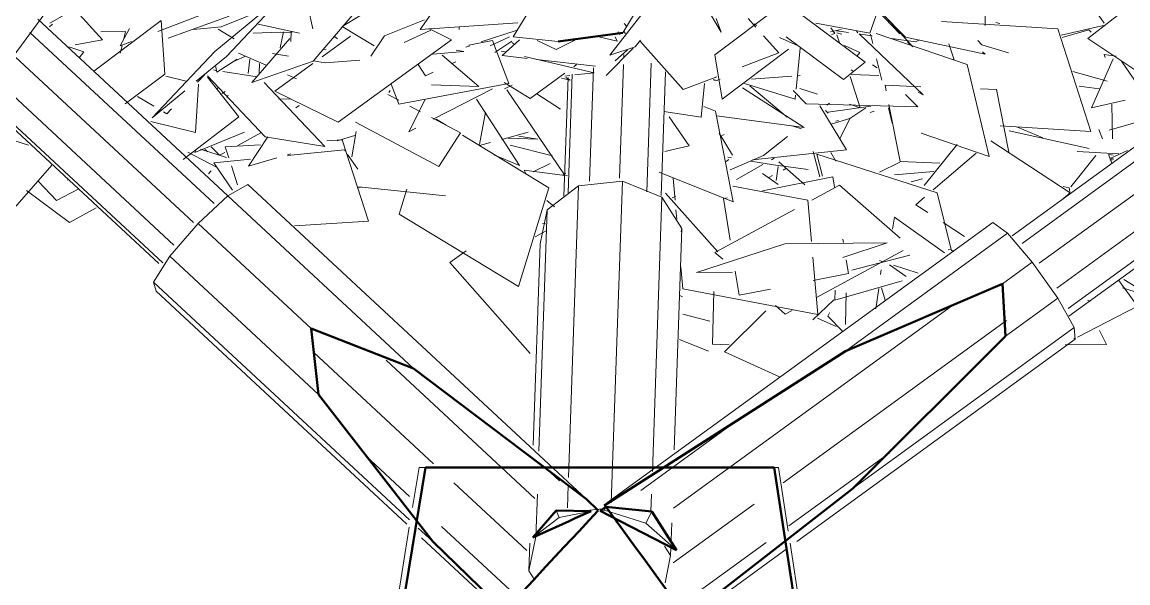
# Model space of a CAD drawing. Header units: metres. Extents: x 10 to 831, y 10 to 584.
# Drawn here: x 203.8 to 273.2, y 375.3 to 410.4 of the extents above; entities that cross this region are included whole.
import ezdxf

# ---------------------------------------------------------------- set-up
doc = ezdxf.new("R2010")
doc.units = ezdxf.units.M
doc.layers.add('CUT', color=7, linetype='Continuous', lineweight=50)
doc.layers.add('VIS', color=8, linetype='Continuous', lineweight=13)

msp = doc.modelspace()

# ---------------------------------------------------------------- linework, layer by layer
at = {"layer": 'CUT'}
for p, q in [((237.467, 409.23), (241.535, 409.773)), ((265.357, 394.026), (255.493, 389.806)), ((265.535, 390.731), (265.357, 394.026)), ((222.435, 387.074), (221.974, 391.221)), ((221.974, 391.221), (228.397, 388.711)), ((255.96, 381.18), (265.535, 390.731)), ((255.493, 389.806), (240.406, 380.128)), ((228.397, 388.711), (239.253, 380.504)), ((229.606, 377.855), (222.435, 387.074)), ((229.159, 382.5), (227.102, 370)), ((229.469, 382.5), (229.159, 382.5)), ((229.786, 382.5), (229.469, 382.5)), ((238.7, 382.5), (229.786, 382.5)), ((248.189, 382.5), (238.7, 382.5)), ((249.812, 382.5), (248.189, 382.5)), ((250.462, 382.5), (249.812, 382.5)), ((251.015, 382.5), (250.462, 382.5)), ((252.94, 370), (251.015, 382.5)), ((245.526, 373.083), (255.96, 381.18)), ((239.253, 380.504), (239.978, 379.802)), ((237.345, 379.8), (235.882, 378.107)), ((239.545, 379.767), (237.345, 379.8)), ((238.546, 379.315), (239.545, 379.767)), ((239.978, 379.802), (239.42, 379.201)), ((240.108, 379.776), (240.472, 380.025)), ((241.352, 379.134), (240.108, 379.776)), ((240.406, 380.128), (240.891, 379.461)), ((240.472, 380.025), (243.356, 379.749)), ((240.891, 379.461), (241.349, 378.831)), ((243.356, 379.749), (244.887, 377.311)), ((235.882, 378.107), (238.162, 379.14)), ((238.162, 379.14), (238.546, 379.315)), ((239.42, 379.201), (238.78, 378.514)), ((241.349, 378.831), (242.219, 377.634)), ((244.887, 377.311), (241.352, 379.134)), ((238.78, 378.514), (237.855, 377.518)), ((234.116, 373.495), (229.606, 377.855)), ((237.855, 377.518), (236.708, 376.283)), ((242.219, 377.634), (242.945, 376.635)), ((236.708, 376.283), (235.922, 375.438)), ((242.945, 376.635), (243.861, 375.375)), ((235.922, 375.438), (234.634, 374.053)), ((243.861, 375.375), (244.54, 374.44))]:
    msp.add_line(p, q, dxfattribs=at)
at = {"layer": 'VIS'}
for p, q in [((202.576, 407.328), (207.739, 414.349)), ((258.137, 412.931), (257.027, 409.742)), ((215.939, 408.602), (220.588, 412.448)), ((220.588, 412.448), (216.658, 408.29)), ((228.808, 409.979), (230.501, 412.381)), ((236.369, 412.353), (234.65, 409.511)), ((241.535, 409.773), (243.228, 412.572)), ((270.701, 409.402), (274.829, 412.635)), ((205.574, 410.377), (208.116, 411.841)), ((212.362, 409.851), (216.617, 411.484)), ((221.763, 411.436), (222.079, 410.014)), ((240.704, 408.357), (243.091, 411.427)), ((247.696, 409.798), (246.761, 411.397)), ((252.072, 411.394), (256.724, 407.931)), ((264.287, 411.844), (264.26, 410.236)), ((207.238, 411.148), (208.884, 409.331)), ((213.003, 409.427), (216.841, 410.803)), ((216.339, 410.137), (219.35, 411.365)), ((222.098, 407.996), (224.911, 411.274)), ((223.925, 410.164), (225.024, 410.837)), ((247.296, 408.395), (251.25, 411.363)), ((258.911, 409.694), (257.493, 411.183)), ((257.697, 411.096), (258.327, 410.434)), ((257.723, 411.065), (259.26, 409.502)), ((271.728, 410.379), (271.108, 411.278)), ((213.364, 396.451), (198.514, 410.252)), ((216.746, 399.549), (204.83, 410.625)), ((205.566, 410.139), (205.755, 410.304)), ((208.348, 407.366), (212.575, 410.531)), ((210.59, 410.035), (209.998, 408.945)), ((212.575, 410.531), (212.803, 407.178)), ((214.603, 409.968), (216.339, 410.137)), ((216.141, 409.99), (217.156, 409.389)), ((221.245, 409.747), (218.662, 410.316)), ((225.921, 408.944), (223.925, 410.164)), ((226.575, 409.585), (229.078, 410.584)), ((234.949, 410.404), (228.808, 409.979)), ((230.787, 409.323), (229.353, 410.031)), ((231.271, 410.14), (231.266, 409.981)), ((241.784, 410.168), (241.623, 410.347)), ((247.375, 410.668), (247.696, 409.798)), ((249.39, 410.668), (249.871, 410.128)), ((249.763, 410.334), (249.915, 410.235)), ((257.027, 409.742), (253.646, 410.366)), ((254.571, 410.083), (254.838, 409.719)), ((258.327, 410.434), (259.73, 408.89)), ((261.526, 410.48), (268.812, 410.023)), ((264.937, 410.411), (265.183, 410.349)), ((268.812, 410.023), (270.896, 403.58)), ((271.685, 410.231), (269.036, 409.63)), ((215.882, 399.056), (204.333, 409.79)), ((208.884, 409.331), (207.18, 409.009)), ((208.781, 409.825), (210.33, 409.85)), ((210.33, 409.85), (210.22, 409.398)), ((220.633, 409.402), (218.265, 406.642)), ((218.333, 409.754), (220.058, 409.812)), ((220.025, 408.815), (220.251, 409.832)), ((220.058, 409.812), (220.789, 409.77)), ((220.693, 409.223), (220.718, 409.822)), ((224.445, 409.56), (222.667, 408.269)), ((223.627, 409.385), (223.462, 409.524)), ((223.676, 404.158), (230.787, 409.323)), ((225.716, 408.308), (226.575, 409.585)), ((227.806, 409.154), (229.482, 409.931)), ((232.65, 409.195), (234.84, 409.917)), ((234.411, 409.511), (233.215, 408.957)), ((233.969, 408.342), (235.039, 409.321)), ((234.65, 409.511), (237.467, 409.23)), ((236.146, 409.288), (237.339, 408.725)), ((237.339, 408.725), (238.688, 409.39)), ((237.467, 409.23), (241.535, 409.773)), ((241.179, 409.236), (240.018, 409.507)), ((241.04, 409.52), (241.179, 409.236)), ((241.348, 409.67), (241.225, 409.834)), ((241.701, 409.731), (241.599, 409.855)), ((242.628, 409.303), (242.309, 408.894)), ((250.353, 409.587), (251.317, 408.507)), ((251.364, 409.48), (252.526, 408.945)), ((255.364, 406.848), (251.769, 409.524)), ((255.226, 409.966), (254.56, 409.827)), ((254.838, 409.719), (254.624, 409.672)), ((254.941, 409.887), (255.685, 409.785)), ((254.959, 409.631), (255.115, 409.143)), ((255.259, 409.691), (254.963, 409.775)), ((256.182, 409.871), (256.267, 409.772)), ((256.348, 409.712), (260.373, 405.871)), ((256.429, 409.683), (257.173, 409.582)), ((257.211, 409.101), (257.071, 409.679)), ((257.431, 409.731), (263.125, 407.776)), ((258.412, 409.411), (259.899, 409.208)), ((259.26, 409.502), (264.255, 408.423)), ((259.899, 409.208), (260.135, 409.32)), ((269.084, 409.467), (270.771, 409.962)), ((274.534, 406.85), (270.701, 409.402)), ((270.771, 409.962), (270.914, 409.808)), ((212.672, 395.335), (197.822, 409.136)), ((206.779, 408.884), (207.709, 408.58)), ((209.998, 408.945), (210.707, 409.216)), ((210.111, 408.947), (210.002, 408.496)), ((212.01, 404.443), (215.939, 408.602)), ((222.92, 408.748), (222.679, 408.728)), ((231.544, 408.591), (231.083, 408.672)), ((231.678, 408.874), (231.921, 408.954)), ((231.875, 409), (233.352, 409.277)), ((233.352, 409.277), (234.367, 406.582)), ((234.557, 409.236), (233.505, 408.543)), ((233.894, 408.625), (234.137, 408.568)), ((234.559, 409.163), (234.701, 409.072)), ((240.492, 407.083), (242.183, 408.796)), ((242.309, 408.894), (240.704, 408.357)), ((241.82, 408.71), (241.056, 408.012)), ((245.317, 406.204), (242.587, 409.267)), ((251.931, 408.732), (247.769, 405.608)), ((252.658, 408.803), (252.395, 406.228)), ((255.425, 408.963), (256.393, 408.536)), ((259.542, 409.033), (259.385, 409.198)), ((262.308, 408.064), (261.982, 409.07)), ((263.803, 409.28), (264.054, 409.005)), ((264.054, 409.005), (265.721, 408.522)), ((212.411, 395.29), (198.294, 408.41)), ((214.591, 397.873), (203.407, 408.266)), ((207.709, 408.58), (207.417, 408.202)), ((209.609, 408.342), (209.627, 408.282)), ((216.658, 408.29), (214.77, 406.727)), ((217.342, 408.115), (216.055, 407.308)), ((217.202, 408.002), (217.848, 408.305)), ((217.426, 408.496), (219.146, 407.734)), ((218.02, 407.221), (218.129, 408.106)), ((218.265, 406.642), (222.098, 407.996)), ((219.544, 408.474), (220.558, 408.294)), ((222.125, 408.016), (222.863, 407.885)), ((222.863, 407.885), (225.034, 408.062)), ((229.615, 408.434), (231.544, 408.591)), ((230.186, 408.363), (232.49, 406.408)), ((231.061, 407.957), (230.822, 407.846)), ((235.529, 408.166), (233.969, 408.342)), ((235.354, 408.284), (239.735, 407.259)), ((239.818, 407.681), (236.114, 408.1)), ((241.593, 408.259), (241.598, 408.417)), ((247.769, 405.608), (247.296, 408.395)), ((251.317, 408.507), (249.022, 407.626)), ((256.724, 407.931), (255.364, 406.848)), ((256.393, 408.536), (256.221, 408.324)), ((257.769, 406.792), (257.443, 408.139)), ((264.255, 408.423), (264.101, 408.579)), ((266.581, 396.56), (283.059, 408.536)), ((270.924, 405.058), (272.281, 408.139)), ((271.779, 408.223), (271.721, 408.406)), ((271.721, 408.406), (272.472, 408.294)), ((274.757, 405.135), (272.823, 407.979)), ((215.851, 407.436), (215.995, 407.413)), ((216.055, 407.308), (215.985, 407.724)), ((216.426, 407.344), (218.579, 407.001)), ((218.712, 407.243), (218.733, 407.837)), ((222.074, 407.838), (219.704, 406.116)), ((229.147, 407.069), (228.683, 407.79)), ((229.625, 407.291), (229.147, 407.069)), ((237.9, 407.242), (235.708, 405.645)), ((238.63, 407.774), (238.448, 407.641)), ((239.735, 407.259), (238.523, 407.126)), ((239.436, 400.453), (239.684, 407.577)), ((241.329, 400.66), (241.576, 407.784)), ((243.31, 407.871), (243.029, 399.798)), ((243.935, 399.56), (244.205, 407.316)), ((256.01, 407.34), (255.859, 407.439)), ((257.495, 407.567), (257.187, 407.749)), ((263.125, 407.776), (264.521, 402.002)), ((269.77, 407.349), (271.914, 406.728)), ((212.803, 407.178), (210.306, 405.308)), ((212.864, 407.053), (214.136, 406.737)), ((214.899, 406.547), (214.716, 403.51)), ((215.284, 407.13), (214.84, 406.673)), ((219.101, 403.235), (215.465, 407.072)), ((215.469, 406.976), (217.444, 404.498)), ((219.038, 406.644), (222.833, 402.641)), ((220.484, 407.14), (221.057, 406.886)), ((227.469, 405.291), (226.998, 406.542)), ((234.367, 406.582), (227.469, 405.291)), ((235.708, 405.645), (234.095, 406.656)), ((238.23, 406.792), (237.672, 406.919)), ((237.834, 399.523), (238.093, 406.963)), ((238.205, 407.091), (237.886, 407.057)), ((237.948, 406.974), (238.23, 406.792)), ((238.092, 399.731), (238.35, 407.171)), ((247.434, 407.016), (245.317, 406.204)), ((246.648, 406.596), (246.438, 404.469)), ((247.201, 406.835), (247.398, 406.779)), ((247.229, 406.8), (247.449, 406.771)), ((247.398, 406.779), (247.629, 406.865)), ((252.333, 405.614), (249.171, 406.58)), ((249.599, 406.85), (252.129, 407.041)), ((252.529, 407.071), (252.662, 407.081)), ((255.791, 407.024), (256.414, 405.068)), ((257.594, 407.096), (255.845, 407.144)), ((265.945, 397.025), (279.168, 406.636)), ((214.043, 406.127), (212.01, 404.443)), ((216.123, 406.336), (216.094, 406.231)), ((216.365, 405.957), (216.573, 406.081)), ((216.678, 405.707), (216.769, 405.863)), ((219.704, 406.116), (223.676, 404.158)), ((226.796, 405.897), (227.479, 405.535)), ((226.933, 406.153), (226.852, 406.029)), ((232.49, 406.408), (229.529, 406.505)), ((233.355, 406.257), (229.632, 404.344)), ((234.097, 406.254), (234.593, 406.493)), ((237.877, 400.861), (234.244, 406.182)), ((237.624, 404.974), (236.141, 405.939)), ((249.031, 406.312), (252.897, 403.819)), ((249.499, 406.433), (251.831, 404.485)), ((252.208, 406.153), (253.038, 405.311)), ((252.357, 405.86), (252.333, 405.614)), ((253.742, 405.925), (252.628, 406.282)), ((258.048, 406.132), (257.98, 406.474)), ((257.98, 406.474), (260.226, 406.389)), ((260.032, 405.119), (259.27, 405.891)), ((260.373, 405.871), (260.064, 406.053)), ((263.97, 406.248), (264.969, 406.21)), ((264.969, 406.21), (265.74, 402.278)), ((268.76, 393.752), (285.644, 406.024)), ((270.147, 406.416), (271.418, 406.257)), ((212.101, 405.169), (211.084, 405.772)), ((220.683, 405.611), (219.923, 405.629)), ((221.02, 405.056), (221.23, 405.2)), ((228.099, 403.556), (229.123, 405.581)), ((228.162, 405.173), (228.846, 404.812)), ((232.347, 405.606), (235.051, 401.452)), ((246.605, 405.152), (247.35, 404.852)), ((253.038, 405.311), (260.032, 405.119)), ((253.884, 405.18), (255.557, 402.429)), ((254.334, 405.233), (254.5, 405.363)), ((254.416, 404.797), (257.089, 405.172)), ((256.414, 405.068), (255.746, 405.283)), ((258.921, 401.687), (258.216, 405.277)), ((267.656, 395.31), (281.286, 405.216)), ((269.47, 392.483), (287.575, 405.642)), ((273.037, 405.552), (270.924, 405.058)), ((272.203, 405.291), (272.258, 403.112)), ((204.234, 402.721), (197.944, 404.736)), ((212.913, 404.688), (212.71, 404.808)), ((213.209, 404.993), (212.913, 404.688)), ((217.444, 404.498), (213.953, 401.814)), ((229.529, 404.45), (231.352, 403.485)), ((232.907, 404.786), (232.546, 402.757)), ((246.438, 404.469), (244.108, 404.842)), ((244.441, 404.506), (245.694, 402.671)), ((247.35, 404.852), (248.461, 399.163)), ((252.897, 403.819), (247.406, 404.553)), ((254.25, 404.888), (254.409, 404.724)), ((255.766, 404.387), (256.774, 405.067)), ((257.048, 404.773), (257.293, 404.845)), ((258.42, 404.097), (258.188, 405.059)), ((269.515, 391.986), (287.214, 404.849)), ((275.635, 404.707), (272.049, 403.656)), ((214.716, 403.51), (211.918, 404.207)), ((229.988, 401.391), (224.748, 404.165)), ((228.537, 403.781), (228.099, 403.556)), ((229.815, 404.35), (230.438, 403.971)), ((252.728, 403.736), (252.16, 403.938)), ((254.607, 404.047), (255.827, 404.41)), ((254.886, 404.23), (255.066, 404.277)), ((255.145, 403.113), (255.766, 404.387)), ((270.896, 403.58), (265.204, 403.938)), ((266.28, 403.852), (267.884, 403.177)), ((217.788, 403.526), (214.68, 402.265)), ((218.829, 403.492), (217.366, 402.699)), ((218.042, 401.406), (219.252, 403.252)), ((222.833, 402.641), (219.101, 403.235)), ((222.951, 402.991), (223.93, 403.049)), ((224.714, 403.318), (223.602, 403)), ((223.93, 403.049), (225.572, 397.946)), ((224.519, 401.99), (224.8, 403.57)), ((231.352, 403.485), (229.988, 401.391)), ((231.477, 403.339), (236.878, 400.052)), ((235.592, 403.528), (233.942, 403.081)), ((234.335, 403.152), (236.198, 403.091)), ((236.198, 403.091), (234.997, 403.291)), ((248.406, 402.095), (247.57, 403.471)), ((247.665, 403.268), (247.888, 403.383)), ((250.36, 402.08), (251.851, 403.262)), ((264.521, 402.002), (260.25, 403.469)), ((265.769, 403.624), (270.791, 402.513)), ((271.387, 403.706), (271.616, 403.116)), ((214.68, 402.265), (214.771, 402.422)), ((216.674, 401.95), (215.029, 402.471)), ((215.487, 402.311), (215.298, 402.452)), ((216.228, 402.082), (215.712, 402.62)), ((216.587, 402.611), (218.79, 402.743)), ((216.805, 401.931), (216.587, 402.611)), ((220.482, 402.069), (224.068, 402.424)), ((224.068, 402.424), (224.117, 402.352)), ((233.236, 402.889), (232.528, 402.697)), ((234.468, 402.722), (237.118, 402.054)), ((245.694, 402.671), (244.174, 402.32)), ((255.557, 402.429), (249.662, 401.809)), ((260.436, 400.2), (262.495, 402.755)), ((264.606, 402.986), (269.594, 399.738)), ((273.189, 402.377), (272.144, 401.894)), ((216.029, 401.341), (214.239, 402.286)), ((215.871, 401.613), (218.177, 401.841)), ((216.553, 402.259), (216.228, 402.082)), ((219.821, 401.916), (218.042, 401.406)), ((220.711, 402.171), (220.488, 402.107)), ((224.264, 402.137), (224.901, 401.204)), ((235.051, 401.452), (233.439, 402.117)), ((248.172, 401.826), (248.007, 401.695)), ((248.112, 401.967), (248.351, 401.926)), ((248.273, 401.165), (250.36, 402.08)), ((249.549, 401.723), (250.987, 401.479)), ((250.849, 401.808), (251.03, 401.913)), ((251.309, 401.671), (252.951, 400.221)), ((253.879, 400.739), (253.473, 402.319)), ((254.049, 400.776), (253.7, 402.163)), ((253.7, 402.163), (261.24, 399.728)), ((254.587, 402.252), (254.887, 401.726)), ((257.621, 401.033), (258.91, 401.656)), ((261.416, 401.593), (258.921, 401.687)), ((260.988, 399.909), (263.702, 402.217)), ((271.203, 402.067), (269.628, 400.114)), ((270.039, 402.315), (272.649, 402.167)), ((271.998, 402.134), (272.226, 401.544)), ((272.284, 402.096), (272.029, 402.128)), ((272.244, 401.791), (272.081, 401.803)), ((272.144, 401.894), (272.329, 401.84)), ((205.716, 401.474), (203.236, 398.638)), ((215.71, 401.101), (215.539, 400.92)), ((217.048, 399.893), (215.871, 401.613)), ((217.353, 400.23), (216.97, 401.421)), ((235.448, 400.937), (235.33, 401.141)), ((235.33, 401.141), (238.057, 400.791)), ((236.978, 401.56), (235.897, 401.04)), ((248.461, 399.163), (243.808, 401.034)), ((248.67, 400.562), (250.304, 401.497)), ((250.987, 401.479), (253.159, 401.2)), ((251.147, 400.501), (251.269, 401.378)), ((251.802, 401.268), (251.579, 401.153)), ((258.58, 400.856), (261.048, 401.058)), ((206.001, 399.239), (204.845, 400.462)), ((206.686, 400.519), (206.715, 400.562)), ((237.74, 400.845), (237.956, 400.949)), ((238.758, 400.171), (241.505, 400.471)), ((240.803, 380.278), (241.505, 400.471)), ((241.505, 400.471), (243.982, 399.448)), ((244.81, 399.269), (244.687, 400.66)), ((251.265, 400.259), (250.288, 400.942)), ((250.288, 399.851), (254.694, 400.725)), ((250.91, 400.808), (250.686, 400.693)), ((254.694, 400.725), (254.8, 400.076)), ((259.627, 400.413), (260.33, 400.613)), ((206.813, 397.868), (204.127, 399.884)), ((207.365, 399.953), (206.001, 399.239)), ((216.755, 399.531), (218.009, 400.247)), ((218.009, 400.247), (218.024, 400.191)), ((239.253, 380.504), (218.009, 400.247)), ((225.124, 400.078), (224.868, 400.053)), ((230.394, 399.536), (224.973, 400.105)), ((227.507, 398.401), (227.98, 399.951)), ((236.878, 400.052), (234.986, 393.851)), ((236.79, 398.662), (238.758, 400.171)), ((238.122, 381.87), (238.758, 400.171)), ((244.204, 399.712), (247.494, 396.019)), ((248.429, 400.151), (253.128, 399.266)), ((253.387, 399.28), (255.124, 400.22)), ((255.124, 400.22), (258.928, 396.884)), ((261.24, 399.728), (262.156, 396.089)), ((269.594, 399.738), (269.052, 399.276)), ((269.154, 400.135), (269.524, 400.043)), ((269.524, 400.043), (269.566, 399.822)), ((214.88, 397.813), (216.755, 399.531)), ((228.397, 388.711), (216.755, 399.531)), ((236.769, 399.254), (237.242, 398.854)), ((243.982, 399.448), (243.383, 382.253)), ((243.982, 399.448), (245.241, 397.495)), ((244.614, 399.408), (244.824, 399.509)), ((247.839, 399.365), (248.084, 399.413)), ((248.262, 396.767), (247.839, 399.365)), ((253.128, 399.266), (253.356, 396.681)), ((259.902, 398.986), (260.445, 399.448)), ((260.67, 398.487), (259.902, 398.986)), ((208.487, 398.787), (206.813, 397.868)), ((234.986, 393.851), (227.507, 398.401)), ((236.263, 383.518), (236.79, 398.662)), ((236.352, 396.523), (236.79, 398.662)), ((244.914, 398.075), (244.863, 398.672)), ((247.306, 395.99), (252.301, 398.692)), ((258.439, 397.442), (258.579, 398.196)), ((258.579, 398.196), (261.718, 395.959)), ((213.1, 395.75), (214.88, 397.813)), ((221.974, 391.221), (214.88, 397.813)), ((225.572, 397.946), (220.921, 397.668)), ((236.492, 397.803), (236.668, 397.791)), ((240.365, 380.158), (264.732, 397.868)), ((244.758, 383.612), (245.241, 397.495)), ((245.241, 397.495), (245.197, 397.281)), ((262.972, 396.988), (261.629, 397.862)), ((264.732, 397.868), (265.655, 397.192)), ((236.036, 396.964), (236.715, 397.34)), ((255.329, 396.828), (255.364, 396.611)), ((255.493, 389.806), (265.655, 397.192)), ((265.655, 397.192), (267.216, 395.377)), ((235.913, 383.902), (236.352, 396.523)), ((246.149, 394.727), (251.702, 396.539)), ((251.702, 396.539), (258.115, 396.586)), ((259.106, 396.111), (253.677, 393.173)), ((258.115, 396.586), (255.338, 395.68)), ((262.157, 396.182), (261.933, 396.163)), ((262.186, 396.111), (262.285, 396.057)), ((212.094, 394.129), (213.1, 395.75)), ((222.435, 387.074), (213.1, 395.75)), ((230.666, 395.353), (231.699, 396.094)), ((247.797, 395.56), (247.306, 395.99)), ((253.443, 395.687), (253.758, 392.106)), ((255.54, 395.529), (255.681, 394.663)), ((255.899, 394.887), (259.54, 395.812)), ((257.844, 395.41), (257.622, 395.483)), ((235.725, 389.642), (230.666, 395.353)), ((245.299, 393.7), (245.177, 395.092)), ((248.412, 394.744), (246.149, 394.727)), ((248.827, 393.303), (248.58, 394.818)), ((257.743, 394.897), (257.702, 394.605)), ((259.31, 394.475), (258.264, 395.221)), ((260.061, 394.695), (258.51, 395.196)), ((265.357, 394.026), (267.216, 395.377)), ((267.216, 395.377), (268.817, 393.117)), ((212.248, 393.57), (212.094, 394.129)), ((228.147, 379.211), (212.094, 394.129)), ((255.681, 394.663), (253.478, 394.226)), ((259.043, 394.205), (254.829, 393.006)), ((265.357, 394.026), (255.493, 389.806)), ((265.535, 390.731), (265.357, 394.026)), ((272.654, 394.228), (273.825, 392.622)), ((276.447, 392.149), (272.962, 394.294)), ((227.985, 378.944), (212.248, 393.57)), ((253.758, 392.106), (245.299, 393.7)), ((247.152, 390.227), (247.23, 393.533)), ((250.785, 393.692), (248.827, 393.303)), ((254.829, 393.006), (254.841, 393.614)), ((255.538, 393.456), (255.491, 391.473)), ((257.58, 393.728), (257.404, 392.46)), ((257.759, 393.774), (257.982, 392.99)), ((273.602, 393.532), (272.879, 393.764)), ((244.712, 379.954), (262.377, 392.793)), ((245.266, 393.202), (245.104, 393.292)), ((251.723, 392.116), (251.109, 392.654)), ((253.452, 391.769), (254.769, 393.015)), ((265.535, 390.731), (268.817, 393.117)), ((268.817, 393.117), (269.849, 391.274)), ((270.867, 392.944), (270.682, 392.99)), ((246.985, 391.685), (245.293, 392.108)), ((250.505, 392.323), (247.905, 389.756)), ((252.157, 392.351), (251.723, 392.116)), ((254.487, 392.197), (254.388, 391.993)), ((254.388, 391.993), (255.304, 391.051)), ((273.825, 392.622), (270.053, 390.667)), ((251.593, 381.53), (265.603, 391.714)), ((254.905, 391.341), (253.751, 391.866)), ((255.96, 381.18), (269.849, 391.274)), ((269.849, 391.274), (269.915, 390.552)), ((228.397, 388.711), (221.974, 391.221)), ((221.974, 391.221), (222.435, 387.074)), ((255.96, 381.18), (265.535, 390.731)), ((269.915, 390.552), (269.822, 390.62)), ((271.429, 391.086), (271.881, 390.219)), ((246.9, 389.805), (245.08, 390.52)), ((248.19, 390.19), (247.152, 390.227)), ((252.452, 377.86), (269.915, 390.552)), ((271.881, 390.219), (269.28, 390.185)), ((229.65, 382.738), (222.148, 389.711)), ((226.673, 389.223), (236.006, 380.549)), ((240.406, 380.128), (255.493, 389.806)), ((247.905, 389.756), (251.364, 388.178)), ((239.253, 380.504), (228.397, 388.711)), ((222.435, 387.074), (229.606, 377.855)), ((248.554, 385.339), (242.666, 381.06)), ((228.141, 380.68), (225.396, 383.231)), ((251.935, 378.831), (258.23, 383.405)), ((227.102, 370), (229.159, 382.5)), ((228.337, 380), (228.743, 382.5)), ((228.743, 382.5), (228.87, 382.5)), ((229.159, 382.5), (228.743, 382.5)), ((229.159, 382.5), (229.469, 382.5)), ((229.249, 382.5), (230.009, 382.5)), ((229.469, 382.5), (229.786, 382.5)), ((238.7, 382.5), (229.786, 382.5)), ((230.009, 382.5), (230.873, 382.5)), ((230.873, 382.5), (231.06, 382.5)), ((248.189, 382.5), (238.7, 382.5)), ((249.812, 382.5), (248.189, 382.5)), ((249.19, 382.5), (249.414, 382.5)), ((249.414, 382.5), (250.385, 382.5)), ((250.462, 382.5), (249.812, 382.5)), ((250.385, 382.5), (251.022, 382.5)), ((250.462, 382.5), (251.015, 382.5)), ((251.295, 382.5), (251.015, 382.5)), ((252.94, 370), (251.015, 382.5)), ((251.909, 378.5), (251.295, 382.5)), ((235.506, 377.296), (230.931, 381.548)), ((237.56, 381.661), (237.011, 382.171)), ((238.056, 379.977), (238.105, 381.397)), ((245.526, 373.083), (255.96, 381.18)), ((236.077, 378.154), (236.171, 380.836)), ((239.978, 379.802), (239.253, 380.504)), ((240.406, 380.128), (240.365, 380.158)), ((240.365, 380.158), (240.372, 380.086)), ((243.334, 380.833), (243.296, 379.729)), ((244.689, 376.512), (249.765, 380.202)), ((235.882, 378.107), (237.345, 379.8)), ((237.545, 379.36), (237.345, 379.8)), ((239.545, 379.767), (237.345, 379.8)), ((237.545, 379.36), (239.545, 379.767)), ((238.546, 379.315), (239.545, 379.767)), ((240.242, 379.902), (238.869, 379.752)), ((239.978, 379.802), (239.42, 379.201)), ((240.108, 379.776), (240.472, 380.025)), ((240.108, 379.776), (240.371, 379.829)), ((240.108, 379.776), (241.352, 379.134)), ((240.371, 379.829), (240.472, 380.025)), ((240.371, 379.829), (242.975, 379.011)), ((240.406, 380.128), (240.891, 379.461)), ((240.472, 380.025), (243.356, 379.749)), ((241.349, 378.831), (240.891, 379.461)), ((242.975, 379.011), (243.356, 379.749)), ((244.887, 377.311), (243.356, 379.749)), ((234.729, 374.558), (230.154, 378.809)), ((235.882, 378.107), (237.545, 379.36)), ((235.882, 378.107), (238.162, 379.14)), ((238.162, 379.14), (238.546, 379.315)), ((238.78, 378.514), (239.42, 379.201)), ((241.349, 378.831), (242.219, 377.634)), ((241.352, 379.134), (244.887, 377.311)), ((242.975, 379.011), (244.887, 377.311)), ((244.56, 377.933), (244.599, 379.037)), ((226.714, 370), (228.135, 378.75)), ((229.606, 377.855), (228.694, 378.702)), ((234.207, 373.162), (228.9, 378.094)), ((236.077, 378.154), (235.639, 376.014)), ((238.78, 378.514), (237.855, 377.518)), ((234.116, 373.495), (229.606, 377.855)), ((235.639, 376.014), (235.699, 377.75)), ((236.708, 376.283), (237.855, 377.518)), ((242.945, 376.635), (242.219, 377.634)), ((244.527, 376.986), (244.15, 377.572)), ((244.527, 376.986), (244.544, 377.46)), ((244.625, 373.517), (250.514, 377.798)), ((245.549, 372.842), (251.844, 377.417)), ((253.216, 370), (252.025, 377.75)), ((244.178, 375.274), (244.527, 376.986)), ((235.639, 376.014), (236.017, 375.428)), ((236.708, 376.283), (235.922, 375.438)), ((242.945, 376.635), (243.861, 375.375)), ((234.634, 374.053), (235.922, 375.438)), ((244.54, 374.44), (243.861, 375.375))]:
    msp.add_line(p, q, dxfattribs=at)

doc.saveas('drawing.dxf')
